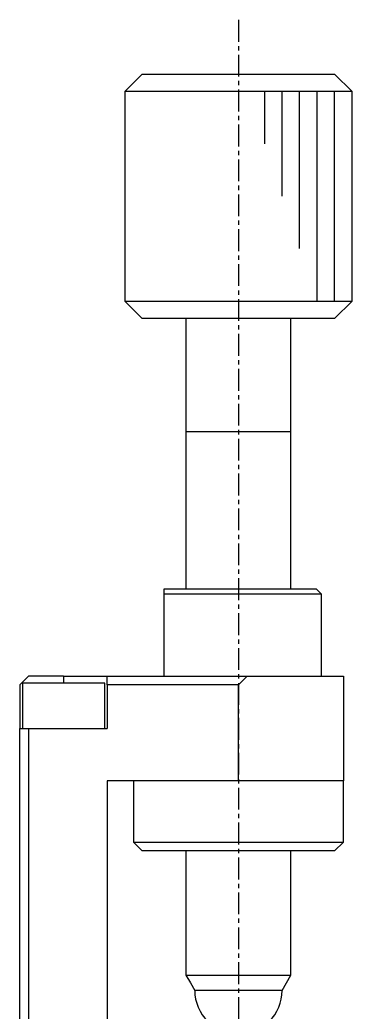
# Model space of a CAD drawing. Extents: x 93 to 387, y 67 to 413.
# Drawn here: x 248.5 to 267.5, y 199.3 to 256.2 of the extents above; entities that cross this region are included whole.
import ezdxf

# ---------------------------------------------------------------- set-up
doc = ezdxf.new("R2010")
doc.units = 0
doc.linetypes.add('CENTER', pattern=[2, 1.25, -0.25, 0.25, -0.25])
doc.layers.get('0').update_dxf_attribs({"linetype": 'CONTINUOUS'})

msp = doc.modelspace()

# ---------------------------------------------------------------- linework, layer by layer
at = {"color": 1, "linetype": 'CENTER'}
msp.add_line((260.953, 256.163), (260.953, 197.553), dxfattribs=at)
at = {"color": 7, "linetype": 'CONTINUOUS'}
for p, q in [((255.453, 253.053), (254.453, 252.053)), ((255.453, 253.053), (261.003, 253.053)), ((261.003, 253.053), (266.453, 253.053)), ((267.453, 252.053), (266.453, 253.053)), ((254.453, 252.053), (254.453, 240.053)), ((261.012, 252.053), (254.453, 252.053)), ((267.453, 252.053), (261.012, 252.053)), ((267.453, 240.053), (267.453, 252.053)), ((254.453, 240.053), (267.453, 240.053)), ((254.453, 240.053), (255.453, 239.053)), ((266.453, 239.053), (267.453, 240.053)), ((266.453, 239.053), (255.453, 239.053)), ((257.953, 239.053), (257.953, 232.553)), ((263.953, 232.553), (263.953, 239.053)), ((257.953, 232.553), (257.953, 223.553)), ((263.953, 223.553), (263.953, 232.553)), ((256.703, 223.553), (265.403, 223.553)), ((256.703, 223.253), (256.703, 223.553)), ((265.703, 223.253), (265.403, 223.553)), ((265.703, 223.253), (256.703, 223.253)), ((256.703, 218.553), (256.703, 223.253)), ((265.703, 218.553), (265.703, 223.253)), ((248.953, 218.553), (248.453, 218.053)), ((250.953, 218.553), (248.953, 218.553)), ((250.953, 218.553), (253.453, 218.553)), ((253.453, 218.553), (261.453, 218.553)), ((253.453, 218.053), (253.453, 218.553)), ((261.453, 218.553), (260.953, 218.053)), ((261.453, 218.553), (266.953, 218.553)), ((266.953, 218.553), (266.953, 212.553)), ((248.453, 218.053), (248.453, 215.553)), ((248.603, 218.153), (248.603, 215.553)), ((250.953, 218.153), (248.603, 218.153)), ((253.303, 218.153), (250.953, 218.153)), ((253.303, 215.553), (253.303, 218.153)), ((260.953, 218.053), (253.453, 218.053)), ((253.453, 218.053), (253.453, 215.553)), ((260.953, 212.553), (260.953, 218.053)), ((248.453, 198.053), (248.453, 215.553)), ((248.453, 215.553), (248.953, 215.553)), ((248.953, 215.553), (248.953, 198.053)), ((248.953, 215.553), (253.453, 215.553)), ((253.453, 212.553), (253.453, 198.053)), ((260.953, 212.553), (253.453, 212.553)), ((254.953, 212.553), (254.953, 209.053)), ((266.953, 212.553), (260.953, 212.553)), ((266.953, 209.053), (266.953, 212.553)), ((254.953, 209.053), (260.953, 209.053)), ((254.953, 209.053), (255.453, 208.553)), ((260.953, 209.053), (266.953, 209.053)), ((266.453, 208.553), (266.953, 209.053)), ((260.953, 208.553), (255.453, 208.553)), ((257.953, 208.553), (257.953, 201.42)), ((266.453, 208.553), (260.953, 208.553)), ((263.953, 201.42), (263.953, 208.553)), ((257.953, 201.42), (263.953, 201.42)), ((257.953, 201.42), (258.203, 200.987)), ((263.703, 200.987), (263.953, 201.42)), ((258.203, 200.987), (258.453, 200.553)), ((263.453, 200.553), (263.703, 200.987)), ((263.453, 200.553), (258.453, 200.553))]:
    msp.add_line(p, q, dxfattribs=at)
at = {"color": 3, "linetype": 'CONTINUOUS'}
for p, q in [((262.453, 249.053), (262.453, 252.053)), ((263.453, 246.053), (263.453, 252.053)), ((264.453, 243.053), (264.453, 252.053)), ((265.453, 240.053), (265.453, 252.053)), ((266.453, 240.053), (266.453, 252.053)), ((257.953, 232.558), (257.953, 232.553)), ((263.953, 232.553), (263.953, 232.558)), ((263.953, 232.553), (257.953, 232.553)), ((257.953, 232.553), (257.953, 232.548)), ((258.103, 232.553), (257.953, 232.553)), ((263.804, 232.553), (258.103, 232.553)), ((263.953, 232.553), (263.804, 232.553)), ((263.953, 232.548), (263.953, 232.553)), ((250.953, 218.553), (250.953, 218.153))]:
    msp.add_line(p, q, dxfattribs=at)
at = {"color": 7, "linetype": 'CONTINUOUS'}
for start, end in [(180, 270), (270, 0)]:
    msp.add_arc((260.953, 200.553), 2.5, start, end, dxfattribs=at)

doc.saveas('drawing.dxf')
